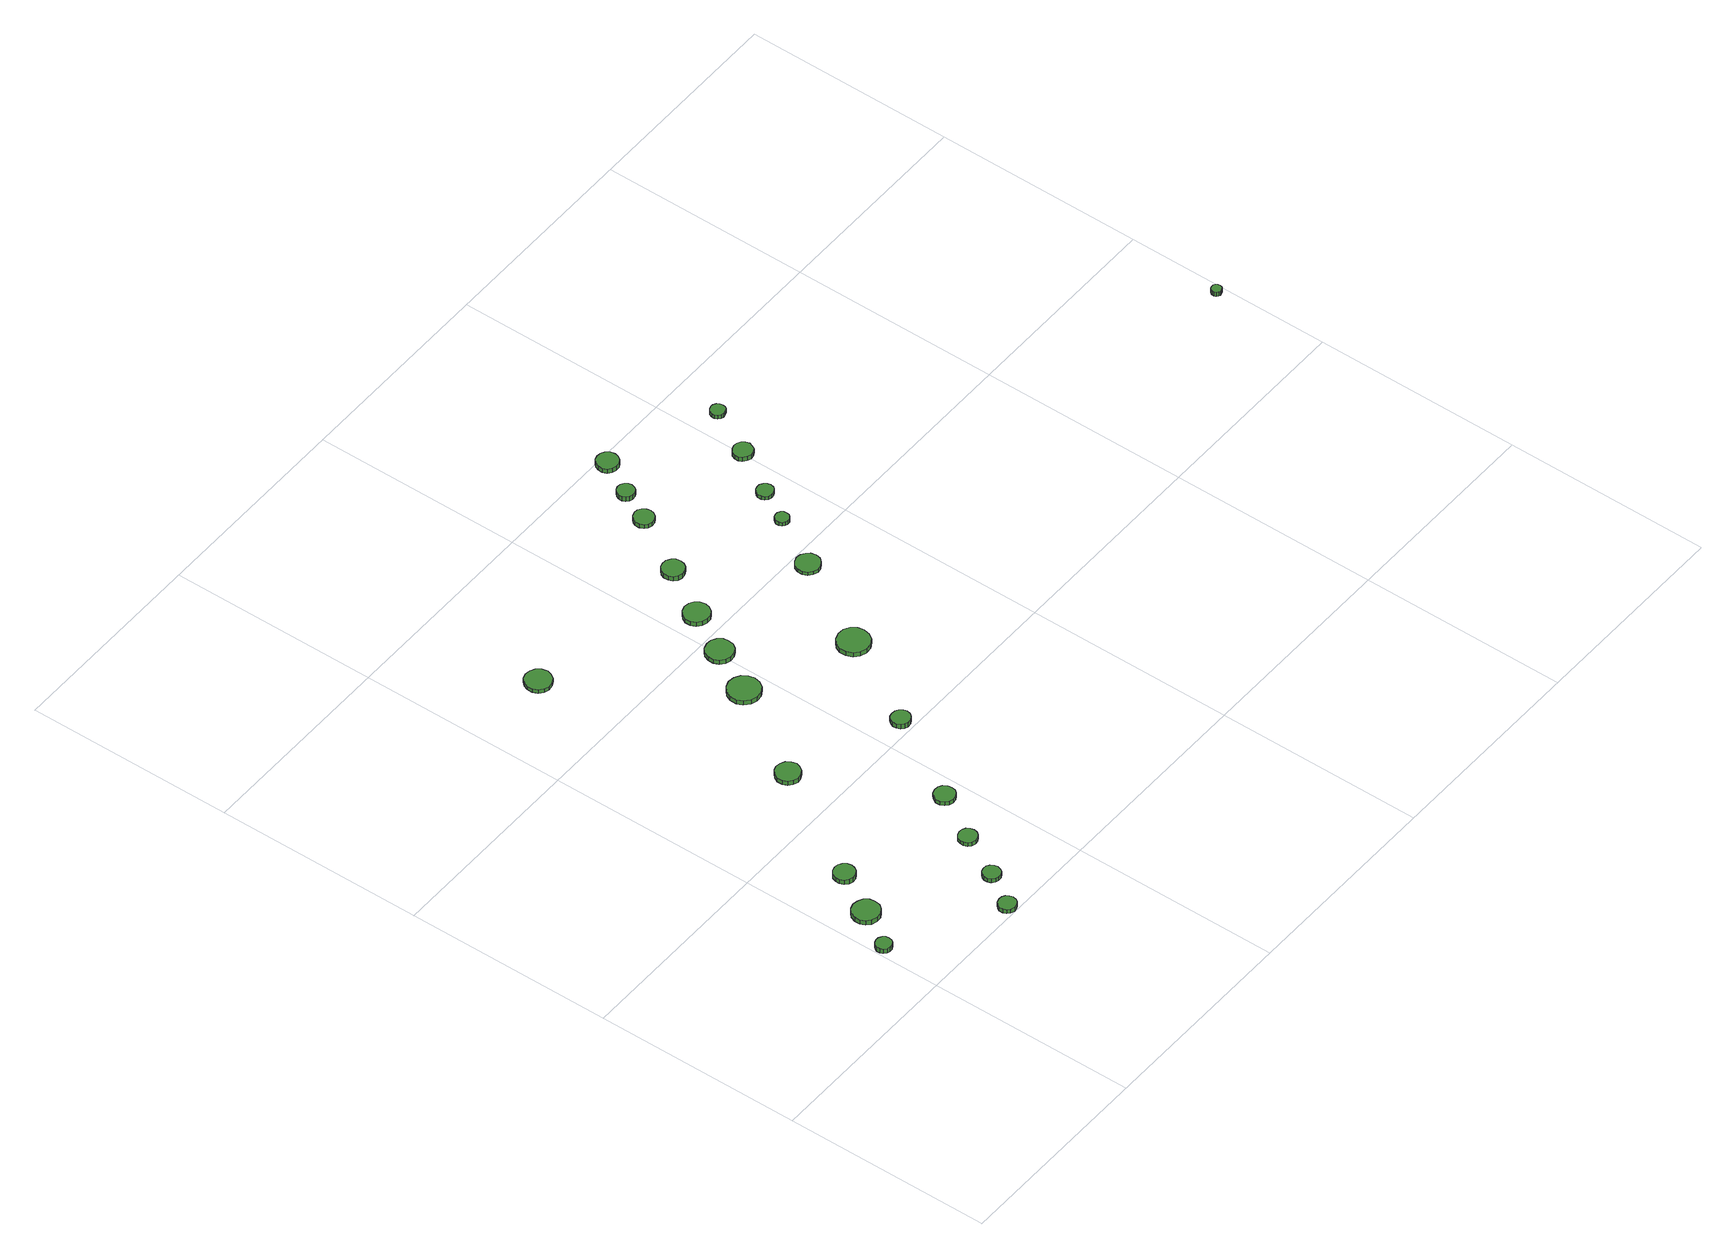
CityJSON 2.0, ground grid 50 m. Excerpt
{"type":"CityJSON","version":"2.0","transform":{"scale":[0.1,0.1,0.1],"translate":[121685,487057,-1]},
"CityObjects":{
"tree1":{"type":"SolitaryVegetationObject","attributes":{"function":"something"},"geometry":[{"type":"MultiSurface","lod":"1","boundaries":[[[0,1,2,3,4,5,6,7,8,9,10,11,12,13,14]],[[15,16,17,18,19,20,21,22,23,24,25,26,27,28,29]],[[0,29,28,1]],[[1,28,27,2]],[[2,27,26,3]],[[3,26,25,4]],[[4,25,24,5]],[[5,24,23,6]],[[6,23,22,7]],[[7,22,21,8]],[[8,21,20,9]],[[9,20,19,10]],[[10,19,18,11]],[[11,18,17,12]],[[12,17,16,13]],[[13,16,15,14]],[[14,15,29,0]]]}]},
"tree2":{"type":"SolitaryVegetationObject","attributes":{"function":"something"},"geometry":[{"type":"MultiSurface","lod":"1","boundaries":[[[30,31,32,33,34,35,36,37,38,39,40,41,42,43,44]],[[45,46,47,48,49,50,51,52,53,54,55,56,57,58,59]],[[30,59,58,31]],[[31,58,57,32]],[[32,57,56,33]],[[33,56,55,34]],[[34,55,54,35]],[[35,54,53,36]],[[36,53,52,37]],[[37,52,51,38]],[[38,51,50,39]],[[39,50,49,40]],[[40,49,48,41]],[[41,48,47,42]],[[42,47,46,43]],[[43,46,45,44]],[[44,45,59,30]]]}]},
"tree3":{"type":"SolitaryVegetationObject","attributes":{"function":"something"},"geometry":[{"type":"MultiSurface","lod":"1","boundaries":[[[60,61,62,63,64,65,66,67,68,69,70,71,72,73,74]],[[75,76,77,78,79,80,81,82,83,84,85,86,87,88,89]],[[60,89,88,61]],[[61,88,87,62]],[[62,87,86,63]],[[63,86,85,64]],[[64,85,84,65]],[[65,84,83,66]],[[66,83,82,67]],[[67,82,81,68]],[[68,81,80,69]],[[69,80,79,70]],[[70,79,78,71]],[[71,78,77,72]],[[72,77,76,73]],[[73,76,75,74]],[[74,75,89,60]]]}]},
"tree4":{"type":"SolitaryVegetationObject","attributes":{"function":"something"},"geometry":[{"type":"MultiSurface","lod":"1","boundaries":[[[90,91,92,93,94,95,96,97,98,99,100,101,102,103,104]],[[105,106,107,108,109,110,111,112,113,114,115,116,117,118,119]],[[90,119,118,91]],[[91,118,117,92]],[[92,117,116,93]],[[93,116,115,94]],[[94,115,114,95]],[[95,114,113,96]],[[96,113,112,97]],[[97,112,111,98]],[[98,111,110,99]],[[99,110,109,100]],[[100,109,108,101]],[[101,108,107,102]],[[102,107,106,103]],[[103,106,105,104]],[[104,105,119,90]]]}]},
"tree5":{"type":"SolitaryVegetationObject","attributes":{"function":"something"},"geometry":[{"type":"MultiSurface","lod":"1","boundaries":[[[120,121,122,123,124,125,126,127,128,129,130,131,132,133,134]],[[135,136,137,138,139,140,141,142,143,144,145,146,147,148,149]],[[120,149,148,121]],[[121,148,147,122]],[[122,147,146,123]],[[123,146,145,124]],[[124,145,144,125]],[[125,144,143,126]],[[126,143,142,127]],[[127,142,141,128]],[[128,141,140,129]],[[129,140,139,130]],[[130,139,138,131]],[[131,138,137,132]],[[132,137,136,133]],[[133,136,135,134]],[[134,135,149,120]]]}]},
"tree6":{"type":"SolitaryVegetationObject","attributes":{"function":"something"},"geometry":[{"type":"MultiSurface","lod":"1","boundaries":[[[150,151,152,153,154,155,156,157,158,159,160,161,162,163,164]],[[165,166,167,168,169,170,171,172,173,174,175,176,177,178,179]],[[150,179,178,151]],[[151,178,177,152]],[[152,177,176,153]],[[153,176,175,154]],[[154,175,174,155]],[[155,174,173,156]],[[156,173,172,157]],[[157,172,171,158]],[[158,171,170,159]],[[159,170,169,160]],[[160,169,168,161]],[[161,168,167,162]],[[162,167,166,163]],[[163,166,165,164]],[[164,165,179,150]]]}]},
"tree7":{"type":"SolitaryVegetationObject","attributes":{"function":"something"},"geometry":[{"type":"MultiSurface","lod":"1","boundaries":[[[180,181,182,183,184,185,186,187,188,189,190,191,192,193,194]],[[195,196,197,198,199,200,201,202,203,204,205,206,207,208,209]],[[180,209,208,181]],[[181,208,207,182]],[[182,207,206,183]],[[183,206,205,184]],[[184,205,204,185]],[[185,204,203,186]],[[186,203,202,187]],[[187,202,201,188]],[[188,201,200,189]],[[189,200,199,190]],[[190,199,198,191]],[[191,198,197,192]],[[192,197,196,193]],[[193,196,195,194]],[[194,195,209,180]]]}]},
"tree8":{"type":"SolitaryVegetationObject","attributes":{"function":"something"},"geometry":[{"type":"MultiSurface","lod":"1","boundaries":[[[210,211,212,213,214,215,216,217,218,219,220,221,222,223,224]],[[225,226,227,228,229,230,231,232,233,234,235,236,237,238,239]],[[210,239,238,211]],[[211,238,237,212]],[[212,237,236,213]],[[213,236,235,214]],[[214,235,234,215]],[[215,234,233,216]],[[216,233,232,217]],[[217,232,231,218]],[[218,231,230,219]],[[219,230,229,220]],[[220,229,228,221]],[[221,228,227,222]],[[222,227,226,223]],[[223,226,225,224]],[[224,225,239,210]]]}]},
"tree9":{"type":"SolitaryVegetationObject","attributes":{"function":"something"},"geometry":[{"type":"MultiSurface","lod":"1","boundaries":[[[240,241,242,243,244,245,246,247,248,249,250,251,252,253,254]],[[255,256,257,258,259,260,261,262,263,264,265,266,267,268,269]],[[240,269,268,241]],[[241,268,267,242]],[[242,267,266,243]],[[243,266,265,244]],[[244,265,264,245]],[[245,264,263,246]],[[246,263,262,247]],[[247,262,261,248]],[[248,261,260,249]],[[249,260,259,250]],[[250,259,258,251]],[[251,258,257,252]],[[252,257,256,253]],[[253,256,255,254]],[[254,255,269,240]]]}]},
"tree10":{"type":"SolitaryVegetationObject","attributes":{"function":"something"},"geometry":[{"type":"MultiSurface","lod":"1","boundaries":[[[270,271,272,273,274,275,276,277,278,279,280,281,282,283,284]],[[285,286,287,288,289,290,291,292,293,294,295,296,297,298,299]],[[270,299,298,271]],[[271,298,297,272]],[[272,297,296,273]],[[273,296,295,274]],[[274,295,294,275]],[[275,294,293,276]],[[276,293,292,277]],[[277,292,291,278]],[[278,291,290,279]],[[279,290,289,280]],[[280,289,288,281]],[[281,288,287,282]],[[282,287,286,283]],[[283,286,285,284]],[[284,285,299,270]]]}]},
"tree11":{"type":"SolitaryVegetationObject","attributes":{"function":"something"},"geometry":[{"type":"MultiSurface","lod":"1","boundaries":[[[300,301,302,303,304,305,306,307,308,309,310,311,312,313,314]],[[315,316,317,318,319,320,321,322,323,324,325,326,327,328,329]],[[300,329,328,301]],[[301,328,327,302]],[[302,327,326,303]],[[303,326,325,304]],[[304,325,324,305]],[[305,324,323,306]],[[306,323,322,307]],[[307,322,321,308]],[[308,321,320,309]],[[309,320,319,310]],[[310,319,318,311]],[[311,318,317,312]],[[312,317,316,313]],[[313,316,315,314]],[[314,315,329,300]]]}]},
"tree12":{"type":"SolitaryVegetationObject","attributes":{"function":"something"},"geometry":[{"type":"MultiSurface","lod":"1","boundaries":[[[330,331,332,333,334,335,336,337,338,339,340,341,342,343,344]],[[345,346,347,348,349,350,351,352,353,354,355,356,357,358,359]],[[330,359,358,331]],[[331,358,357,332]],[[332,357,356,333]],[[333,356,355,334]],[[334,355,354,335]],[[335,354,353,336]],[[336,353,352,337]],[[337,352,351,338]],[[338,351,350,339]],[[339,350,349,340]],[[340,349,348,341]],[[341,348,347,342]],[[342,347,346,343]],[[343,346,345,344]],[[344,345,359,330]]]}]},
"tree13":{"type":"SolitaryVegetationObject","attributes":{"function":"something"},"geometry":[{"type":"MultiSurface","lod":"1","boundaries":[[[360,361,362,363,364,365,366,367,368,369,370,371,372,373,374]],[[375,376,377,378,379,380,381,382,383,384,385,386,387,388,389]],[[360,389,388,361]],[[361,388,387,362]],[[362,387,386,363]],[[363,386,385,364]],[[364,385,384,365]],[[365,384,383,366]],[[366,383,382,367]],[[367,382,381,368]],[[368,381,380,369]],[[369,380,379,370]],[[370,379,378,371]],[[371,378,377,372]],[[372,377,376,373]],[[373,376,375,374]],[[374,375,389,360]]]}]},
"tree14":{"type":"SolitaryVegetationObject","attributes":{"function":"something"},"geometry":[{"type":"MultiSurface","lod":"1","boundaries":[[[390,391,392,393,394,395,396,397,398,399,400,401,402,403,404]],[[405,406,407,408,409,410,411,412,413,414,415,416,417,418,419]],[[390,419,418,391]],[[391,418,417,392]],[[392,417,416,393]],[[393,416,415,394]],[[394,415,414,395]],[[395,414,413,396]],[[396,413,412,397]],[[397,412,411,398]],[[398,411,410,399]],[[399,410,409,400]],[[400,409,408,401]],[[401,408,407,402]],[[402,407,406,403]],[[403,406,405,404]],[[404,405,419,390]]]}]},
"tree15":{"type":"SolitaryVegetationObject","attributes":{"function":"something"},"geometry":[{"type":"MultiSurface","lod":"1","boundaries":[[[420,421,422,423,424,425,426,427,428,429,430,431,432,433,434]],[[435,436,437,438,439,440,441,442,443,444,445,446,447,448,449]],[[420,449,448,421]],[[421,448,447,422]],[[422,447,446,423]],[[423,446,445,424]],[[424,445,444,425]],[[425,444,443,426]],[[426,443,442,427]],[[427,442,441,428]],[[428,441,440,429]],[[429,440,439,430]],[[430,439,438,431]],[[431,438,437,432]],[[432,437,436,433]],[[433,436,435,434]],[[434,435,449,420]]]}]},
"tree16":{"type":"SolitaryVegetationObject","attributes":{"function":"something"},"geometry":[{"type":"MultiSurface","lod":"1","boundaries":[[[450,451,452,453,454,455,456,457,458,459,460,461,462,463,464]],[[465,466,467,468,469,470,471,472,473,474,475,476,477,478,479]],[[450,479,478,451]],[[451,478,477,452]],[[452,477,476,453]],[[453,476,475,454]],[[454,475,474,455]],[[455,474,473,456]],[[456,473,472,457]],[[457,472,471,458]],[[458,471,470,459]],[[459,470,469,460]],[[460,469,468,461]],[[461,468,467,462]],[[462,467,466,463]],[[463,466,465,464]],[[464,465,479,450]]]}]},
"tree17":{"type":"SolitaryVegetationObject","attributes":{"function":"something"},"geometry":[{"type":"MultiSurface","lod":"1","boundaries":[[[480,481,482,483,484,485,486,487,488,489,490,491,492,493,494]],[[495,496,497,498,499,500,501,502,503,504,505,506,507,508,509]],[[480,509,508,481]],[[481,508,507,482]],[[482,507,506,483]],[[483,506,505,484]],[[484,505,504,485]],[[485,504,503,486]],[[486,503,502,487]],[[487,502,501,488]],[[488,501,500,489]],[[489,500,499,490]],[[490,499,498,491]],[[491,498,497,492]],[[492,497,496,493]],[[493,496,495,494]],[[494,495,509,480]]]}]},
"tree18":{"type":"SolitaryVegetationObject","attributes":{"function":"something"},"geometry":[{"type":"MultiSurface","lod":"1","boundaries":[[[510,511,512,513,514,515,516,517,518,519,520,521,522,523,524]],[[525,526,527,528,529,530,531,532,533,534,535,536,537,538,539]],[[510,539,538,511]],[[511,538,537,512]],[[512,537,536,513]],[[513,536,535,514]],[[514,535,534,515]],[[515,534,533,516]],[[516,533,532,517]],[[517,532,531,518]],[[518,531,530,519]],[[519,530,529,520]],[[520,529,528,521]],[[521,528,527,522]],[[522,527,526,523]],[[523,526,525,524]],[[524,525,539,510]]]}]},
"tree19":{"type":"SolitaryVegetationObject","attributes":{"function":"something"},"geometry":[{"type":"MultiSurface","lod":"1","boundaries":[[[540,541,542,543,544,545,546,547,548,549,550,551,552,553,554]],[[555,556,557,558,559,560,561,562,563,564,565,566,567,568,569]],[[540,569,568,541]],[[541,568,567,542]],[[542,567,566,543]],[[543,566,565,544]],[[544,565,564,545]],[[545,564,563,546]],[[546,563,562,547]],[[547,562,561,548]],[[548,561,560,549]],[[549,560,559,550]],[[550,559,558,551]],[[551,558,557,552]],[[552,557,556,553]],[[553,556,555,554]],[[554,555,569,540]]]}]},
"tree20":{"type":"SolitaryVegetationObject","attributes":{"function":"something"},"geometry":[{"type":"MultiSurface","lod":"1","boundaries":[[[570,571,572,573,574,575,576,577,578,579,580,581,582,583,584]],[[585,586,587,588,589,590,591,592,593,594,595,596,597,598,599]],[[570,599,598,571]],[[571,598,597,572]],[[572,597,596,573]],[[573,596,595,574]],[[574,595,594,575]],[[575,594,593,576]],[[576,593,592,577]],[[577,592,591,578]],[[578,591,590,579]],[[579,590,589,580]],[[580,589,588,581]],[[581,588,587,582]],[[582,587,586,583]],[[583,586,585,584]],[[584,585,599,570]]]}]},
"tree21":{"type":"SolitaryVegetationObject","attributes":{"function":"something"},"geometry":[{"type":"MultiSurface","lod":"1","boundaries":[[[600,601,602,603,604,605,606,607,608,609,610,611,612,613,614]],[[615,616,617,618,619,620,621,622,623,624,625,626,627,628,629]],[[600,629,628,601]],[[601,628,627,602]],[[602,627,626,603]],[[603,626,625,604]],[[604,625,624,605]],[[605,624,623,606]],[[606,623,622,607]],[[607,622,621,608]],[[608,621,620,609]],[[609,620,619,610]],[[610,619,618,611]],[[611,618,617,612]],[[612,617,616,613]],[[613,616,615,614]],[[614,615,629,600]]]}]},
"tree22":{"type":"SolitaryVegetationObject","attributes":{"function":"something"},"geometry":[{"type":"MultiSurface","lod":"1","boundaries":[[[630,631,632,633,634,635,636,637,638,639,640,641,642,643,644]],[[645,646,647,648,649,650,651,652,653,654,655,656,657,658,659]],[[630,659,658,631]],[[631,658,657,632]],[[632,657,656,633]],[[633,656,655,634]],[[634,655,654,635]],[[635,654,653,636]],[[636,653,652,637]],[[637,652,651,638]],[[638,651,650,639]],[[639,650,649,640]],[[640,649,648,641]],[[641,648,647,642]],[[642,647,646,643]],[[643,646,645,644]],[[644,645,659,630]]]}]},
"tree23":{"type":"SolitaryVegetationObject","attributes":{"function":"something"},"geometry":[{"type":"MultiSurface","lod":"1","boundaries":[[[660,661,662,663,664,665,666,667,668,669,670,671,672,673,674]],[[675,676,677,678,679,680,681,682,683,684,685,686,687,688,689]],[[660,689,688,661]],[[661,688,687,662]],[[662,687,686,663]],[[663,686,685,664]],[[664,685,684,665]],[[665,684,683,666]],[[666,683,682,667]],[[667,682,681,668]],[[668,681,680,669]],[[669,680,679,670]],[[670,679,678,671]],[[671,678,677,672]],[[672,677,676,673]],[[673,676,675,674]],[[674,675,689,660]]]}]},
"tree24":{"type":"SolitaryVegetationObject","attributes":{"function":"something"},"geometry":[{"type":"MultiSurface","lod":"1","boundaries":[[[690,691,692,693,694,695,696,697,698,699,700,701,702,703,704]],[[705,706,707,708,709,710,711,712,713,714,715,716,717,718,719]],[[690,719,718,691]],[[691,718,717,692]],[[692,717,716,693]],[[693,716,715,694]],[[694,715,714,695]],[[695,714,713,696]],[[696,713,712,697]],[[697,712,711,698]],[[698,711,710,699]],[[699,710,709,700]],[[700,709,708,701]],[[701,708,707,702]],[[702,707,706,703]],[[703,706,705,704]],[[704,705,719,690]]]}]}
},
"vertices":[
[41,156,20],[40,164,20],[35,170,20],[28,174,20],[21,175,20],[13,172,20],[7,167,20],[4,160,20],[4,152,20],[7,145,20],[13,140,20],[21,137,20],[28,138,20],[35,142,20],[40,148,20],[40,148,7],[35,142,7],[28,138,7],[21,137,7],[13,140,7],[7,145,7],[4,152,7],[4,160,7],[7,167,7],[13,172,7],[21,175,7],[28,174,7],[35,170,7],[40,164,7],[41,156,7],
[110,245,19],[108,258,19],[100,269,19],[88,275,19],[75,277,19],[62,273,19],[52,264,19],[47,251,19],[47,238,19],[52,226,19],[62,217,19],[75,213,19],[88,214,19],[100,221,19],[108,232,19],[108,232,6],[100,221,6],[88,214,6],[75,213,6],[62,217,6],[52,226,6],[47,238,6],[47,251,6],[52,264,6],[62,273,6],[75,277,6],[88,275,6],[100,269,6],[108,258,6],[110,245,6],
[165,349,19],[163,359,19],[157,367,19],[148,373,19],[138,374,19],[128,371,19],[120,364,19],[116,354,19],[116,344,19],[120,334,19],[128,327,19],[138,324,19],[148,325,19],[157,330,19],[163,339,19],[163,339,6],[157,330,6],[148,325,6],[138,324,6],[128,327,6],[120,334,6],[116,344,6],[116,354,6],[120,364,6],[128,371,6],[138,374,6],[148,373,6],[157,367,6],[163,359,6],[165,349,6],
[298,23,16],[296,32,16],[291,39,16],[284,43,16],[275,44,16],[266,41,16],[260,36,16],[256,28,16],[256,19,16],[260,11,16],[266,5,16],[275,2,16],[284,3,16],[291,7,16],[296,14,16],[296,14,5],[291,7,5],[284,3,5],[275,2,5],[266,5,5],[260,11,5],[256,19,5],[256,28,5],[260,36,5],[266,41,5],[275,44,5],[284,43,5],[291,39,5],[296,32,5],[298,23,5],
[350,104,16],[348,112,16],[343,119,16],[336,124,16],[327,125,16],[319,122,16],[312,116,16],[309,108,16],[309,100,16],[312,92,16],[319,86,16],[327,83,16],[336,84,16],[343,88,16],[348,95,16],[348,95,5],[343,88,5],[336,84,5],[327,83,5],[319,86,5],[312,92,5],[309,100,5],[309,108,5],[312,116,5],[319,122,5],[327,125,5],[336,124,5],[343,119,5],[348,112,5],[350,104,5],
[407,209,15],[405,218,15],[400,226,15],[392,230,15],[383,231,15],[374,228,15],[367,222,15],[364,214,15],[364,205,15],[367,196,15],[374,190,15],[383,187,15],[392,188,15],[400,193,15],[405,200,15],[405,200,5],[400,193,5],[392,188,5],[383,187,5],[374,190,5],[367,196,5],[364,205,5],[364,214,5],[367,222,5],[374,228,5],[383,231,5],[392,230,5],[400,226,5],[405,218,5],[407,209,5],
[331,620,22],[328,632,22],[321,642,22],[310,648,22],[298,650,22],[287,646,22],[278,638,22],[273,627,22],[273,614,22],[278,603,22],[287,595,22],[298,591,22],[310,593,22],[321,599,22],[328,609,22],[328,609,10],[321,599,10],[310,593,10],[298,591,10],[287,595,10],[278,603,10],[273,614,10],[273,627,10],[278,638,10],[287,646,10],[298,650,10],[310,648,10],[321,642,10],[328,632,10],[331,620,10],
[478,322,15],[476,332,15],[470,341,15],[461,346,15],[451,347,15],[441,344,15],[434,337,15],[429,327,15],[429,317,15],[434,308,15],[441,301,15],[451,298,15],[461,299,15],[470,304,15],[476,312,15],[476,312,5],[470,304,5],[461,299,5],[451,298,5],[441,301,5],[434,308,5],[429,317,5],[429,327,5],[434,337,5],[441,344,5],[451,347,5],[461,346,5],[470,341,5],[476,332,5],[478,322,5],
[237,1206,15],[234,1219,15],[226,1230,15],[215,1236,15],[202,1238,15],[190,1234,15],[180,1225,15],[175,1213,15],[175,1200,15],[180,1188,15],[190,1179,15],[202,1175,15],[215,1177,15],[226,1183,15],[234,1194,15],[234,1194,5],[226,1183,5],[215,1177,5],[202,1175,5],[190,1179,5],[180,1188,5],[175,1200,5],[175,1213,5],[180,1225,5],[190,1234,5],[202,1238,5],[215,1236,5],[226,1230,5],[234,1219,5],[237,1206,5],
[477,841,24],[474,856,24],[465,869,24],[451,877,24],[435,879,24],[420,874,24],[408,863,24],[402,849,24],[402,833,24],[408,819,24],[420,808,24],[435,803,24],[451,805,24],[465,813,24],[474,826,24],[474,826,12],[465,813,12],[451,805,12],[435,803,12],[420,808,12],[408,819,12],[402,833,12],[402,849,12],[408,863,12],[420,874,12],[435,879,12],[451,877,12],[465,869,12],[474,856,12],[477,841,12],
[593,527,24],[591,536,24],[585,544,24],[577,548,24],[568,549,24],[559,547,24],[553,540,24],[549,532,24],[549,523,24],[553,514,24],[559,508,24],[568,505,24],[577,506,24],[585,511,24],[591,518,24],[591,518,11],[585,511,11],[577,506,11],[568,505,11],[559,508,11],[553,514,11],[549,523,11],[549,532,11],[553,540,11],[559,547,11],[568,549,11],[577,548,11],[585,544,11],[591,536,11],[593,527,11],
[535,954,19],[533,967,19],[525,978,19],[513,985,19],[500,986,19],[487,982,19],[477,973,19],[472,961,19],[472,947,19],[477,935,19],[487,926,19],[500,922,19],[513,923,19],[525,930,19],[533,941,19],[533,941,7],[525,930,7],[513,923,7],[500,922,7],[487,926,7],[477,935,7],[472,947,7],[472,961,7],[477,973,7],[487,982,7],[500,986,7],[513,985,7],[525,978,7],[533,967,7],[535,954,7],
[594,1060,17],[591,1073,17],[584,1083,17],[573,1089,17],[560,1091,17],[548,1087,17],[538,1078,17],[533,1067,17],[533,1054,17],[538,1042,17],[548,1034,17],[560,1030,17],[573,1031,17],[584,1038,17],[591,1048,17],[591,1048,5],[584,1038,5],[573,1031,5],[560,1030,5],[548,1034,5],[538,1042,5],[533,1054,5],[533,1067,5],[538,1078,5],[548,1087,5],[560,1091,5],[573,1089,5],[584,1083,5],[591,1073,5],[594,1060,5],
[729,744,24],[726,759,24],[717,772,24],[703,780,24],[687,781,24],[672,776,24],[660,766,24],[654,751,24],[654,736,24],[660,721,24],[672,711,24],[687,706,24],[703,707,24],[717,715,24],[726,728,24],[726,728,12],[717,715,12],[703,707,12],[687,706,12],[672,711,12],[660,721,12],[654,736,12],[654,751,12],[660,766,12],[672,776,12],[687,781,12],[703,780,12],[717,772,12],[726,759,12],[729,744,12],
[662,1178,18],[660,1189,18],[654,1197,18],[644,1203,18],[633,1204,18],[623,1201,18],[615,1193,18],[611,1183,18],[611,1172,18],[615,1162,18],[623,1155,18],[633,1152,18],[644,1153,18],[654,1158,18],[660,1167,18],[660,1167,5],[654,1158,5],[644,1153,5],[633,1152,5],[623,1155,5],[615,1162,5],[611,1172,5],[611,1183,5],[615,1193,5],[623,1201,5],[633,1204,5],[644,1203,5],[654,1197,5],[660,1189,5],[662,1178,5],
[851,963,15],[848,975,15],[841,984,15],[831,990,15],[819,992,15],[808,988,15],[799,980,15],[794,969,15],[794,957,15],[799,946,15],[808,938,15],[819,934,15],[831,936,15],[841,942,15],[848,951,15],[848,951,6],[841,942,6],[831,936,6],[819,934,6],[808,938,6],[799,946,6],[794,957,6],[794,969,6],[799,980,6],[808,988,6],[819,992,6],[831,990,6],[841,984,6],[848,975,6],[851,963,6],
[744,1319,16],[742,1328,16],[736,1337,16],[728,1342,16],[718,1343,16],[708,1339,16],[701,1333,16],[697,1324,16],[697,1314,16],[701,1304,16],[708,1298,16],[718,1295,16],[728,1296,16],[736,1301,16],[742,1309,16],[742,1309,5],[736,1301,5],[728,1296,5],[718,1295,5],[708,1298,5],[701,1304,5],[697,1314,5],[697,1324,5],[701,1333,5],[708,1339,5],[718,1343,5],[728,1342,5],[736,1337,5],[742,1328,5],[744,1319,5],
[779,1395,18],[777,1403,18],[772,1410,18],[765,1415,18],[756,1416,18],[748,1413,18],[742,1407,18],[738,1399,18],[738,1391,18],[742,1383,18],[748,1377,18],[756,1375,18],[765,1376,18],[772,1380,18],[777,1387,18],[777,1387,5],[772,1380,5],[765,1376,5],[756,1375,5],[748,1377,5],[742,1383,5],[738,1391,5],[738,1399,5],[742,1407,5],[748,1413,5],[756,1416,5],[765,1415,5],[772,1410,5],[777,1403,5],[779,1395,5],
[911,1087,16],[910,1094,16],[906,1099,16],[900,1103,16],[893,1103,16],[887,1101,16],[882,1097,16],[879,1091,16],[879,1084,16],[882,1077,16],[887,1073,16],[893,1071,16],[900,1071,16],[906,1075,16],[910,1080,16],[910,1080,6],[906,1075,6],[900,1071,6],[893,1071,6],[887,1073,6],[882,1077,6],[879,1084,6],[879,1091,6],[882,1097,6],[887,1101,6],[893,1103,6],[900,1103,6],[906,1099,6],[910,1094,6],[911,1087,6],
[831,1479,17],[829,1490,17],[822,1499,17],[813,1504,17],[802,1505,17],[792,1502,17],[784,1495,17],[780,1485,17],[780,1474,17],[784,1464,17],[792,1457,17],[802,1454,17],[813,1455,17],[822,1460,17],[829,1469,17],[829,1469,5],[822,1460,5],[813,1455,5],[802,1454,5],[792,1457,5],[784,1464,5],[780,1474,5],[780,1485,5],[784,1495,5],[792,1502,5],[802,1505,5],[813,1504,5],[822,1499,5],[829,1490,5],[831,1479,5],
[957,1164,16],[955,1172,16],[950,1178,16],[943,1183,16],[935,1183,16],[927,1181,16],[921,1175,16],[918,1168,16],[918,1159,16],[921,1152,16],[927,1146,16],[935,1144,16],[943,1145,16],[950,1149,16],[955,1155,16],[955,1155,6],[950,1149,6],[943,1145,6],[935,1144,6],[927,1146,6],[921,1152,6],[918,1159,6],[918,1168,6],[921,1175,6],[927,1181,6],[935,1183,6],[943,1183,6],[950,1178,6],[955,1172,6],[957,1164,6],
[1027,1272,17],[1024,1282,17],[1019,1289,17],[1010,1294,17],[1001,1295,17],[992,1292,17],[984,1286,17],[980,1277,17],[980,1267,17],[984,1259,17],[992,1252,17],[1001,1249,17],[1010,1250,17],[1019,1255,17],[1024,1263,17],[1024,1263,5],[1019,1255,5],[1010,1250,5],[1001,1249,5],[992,1252,5],[984,1259,5],[980,1267,5],[980,1277,5],[984,1286,5],[992,1292,5],[1001,1295,5],[1010,1294,5],[1019,1289,5],[1024,1282,5],[1027,1272,5],
[1083,1386,16],[1082,1393,16],[1078,1399,16],[1071,1403,16],[1064,1404,16],[1057,1401,16],[1052,1397,16],[1049,1390,16],[1049,1383,16],[1052,1376,16],[1057,1371,16],[1064,1369,16],[1071,1370,16],[1078,1373,16],[1082,1379,16],[1082,1379,5],[1078,1373,5],[1071,1370,5],[1064,1369,5],[1057,1371,5],[1052,1376,5],[1049,1383,5],[1049,1390,5],[1052,1397,5],[1057,1401,5],[1064,1404,5],[1071,1403,5],[1078,1399,5],[1082,1393,5],[1083,1386,5],
[1984,758,31],[1983,763,31],[1980,767,31],[1976,770,31],[1971,770,31],[1966,769,31],[1962,765,31],[1960,761,31],[1960,756,31],[1962,751,31],[1966,748,31],[1971,746,31],[1976,747,31],[1980,749,31],[1983,753,31],[1983,753,19],[1980,749,19],[1976,747,19],[1971,746,19],[1966,748,19],[1962,751,19],[1960,756,19],[1960,761,19],[1962,765,19],[1966,769,19],[1971,770,19],[1976,770,19],[1980,767,19],[1983,763,19],[1984,758,19]
]}
